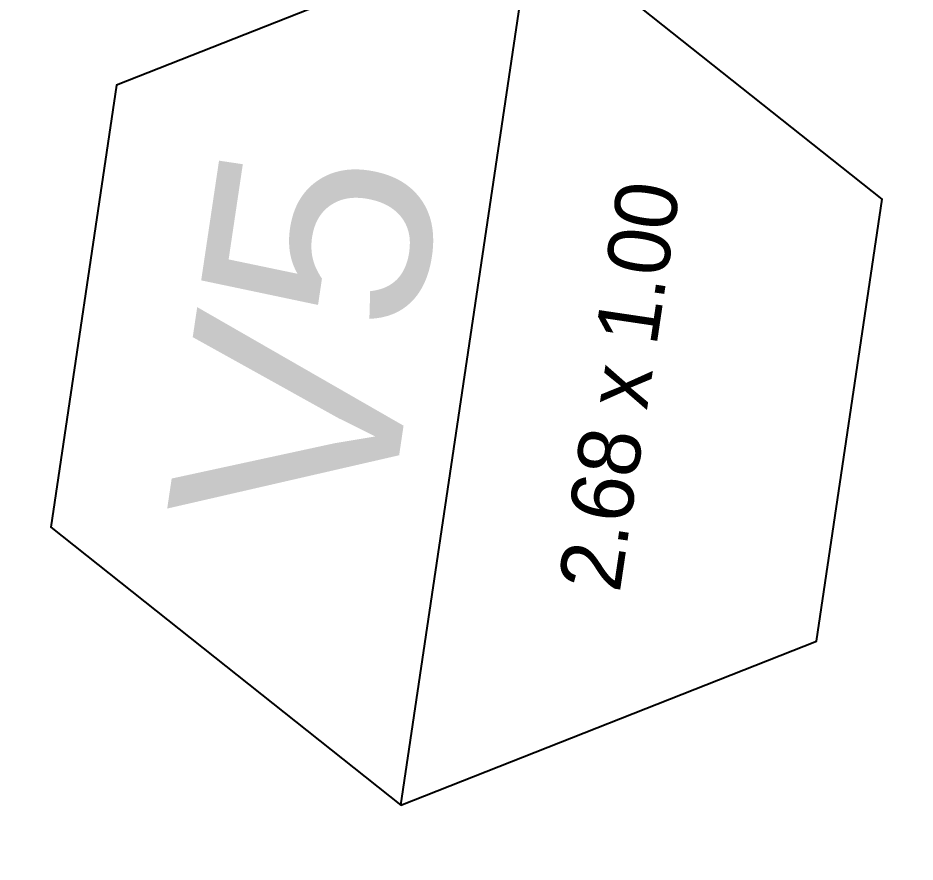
# Model space of a CAD drawing. Header units: millimetres. Extents: x 338 to 506, y 179 to 335.
# Drawn here: x 429.04 to 429.778, y 290.152 to 290.845 of the extents above; entities that cross this region are included whole.
import ezdxf
from ezdxf.enums import TextEntityAlignment as Align

# ---------------------------------------------------------------- set-up
doc = ezdxf.new("R2010")
doc.units = ezdxf.units.MM
for name, color, linetype in [('DOORNOTE', 210, 'Continuous'), ('DOORNOTE___100', 210, 'Continuous'), ('MUROS', 32, 'Continuous')]:
    doc.layers.add(name, color=color, linetype=linetype)
doc.styles.add('ARIAL', font='txt', dxfattribs={"height": 1})
doc.styles.add('JUAN', font='txt', dxfattribs={"height": 0.135})

# ---------------------------------------------------------------- blocks, each defined once
blk = doc.blocks.new('WWWDTAG')
at = {"layer": 'DOORNOTE'}
blk.add_line((-3.8317, 0), (3.8317, 0), dxfattribs=at)
blk.add_lwpolyline([(3.8317, 0), (1.9158, 3.3183), (-1.9158, 3.3183), (-3.8317, 0), (-1.9158, -3.3183), (1.9158, -3.3183)], close=True, dxfattribs=at)
at = {"layer": 'DOORNOTE', "style": 'ARIAL'}
for tag, p in [('DOORTYPE', (0, 1.3914)), ('DOORNO.', (0, -1.5899))]:
    blk.add_attdef(tag, text='', height=1.9, dxfattribs=at).set_placement(p, align=Align.MIDDLE)
blk = doc.blocks.new('A$C7152A42C')
at = {"layer": 'DOORNOTE___100', "color": 7}
ref = blk.add_blockref('WWWDTAG', (112.99092, 72.77461), dxfattribs=dict(at, xscale=0.0958358650524881, yscale=0.0958358650524881, zscale=0.0958358650524881))
ref.add_attrib('DOORNO.', '2.68 x 1.00', dxfattribs={"layer": 'DOORNOTE', "height": 0.0510432, "style": 'JUAN'}).set_placement((112.99092, 72.62224), align=Align.CENTER)
ref.add_attrib('DOORTYPE', 'V5', dxfattribs={"layer": 'DOORNOTE', "height": 0.182088, "style": 'ARIAL'}).set_placement((112.99092, 72.90796), align=Align.MIDDLE)

msp = doc.modelspace()

# ---------------------------------------------------------------- block references
at = {"layer": 'MUROS', "color": 32, "rotation": 81.53046525965426}
msp.add_blockref('A$C7152A42C', (484.74824, 168.08442), dxfattribs=at)

doc.saveas('drawing.dxf')
